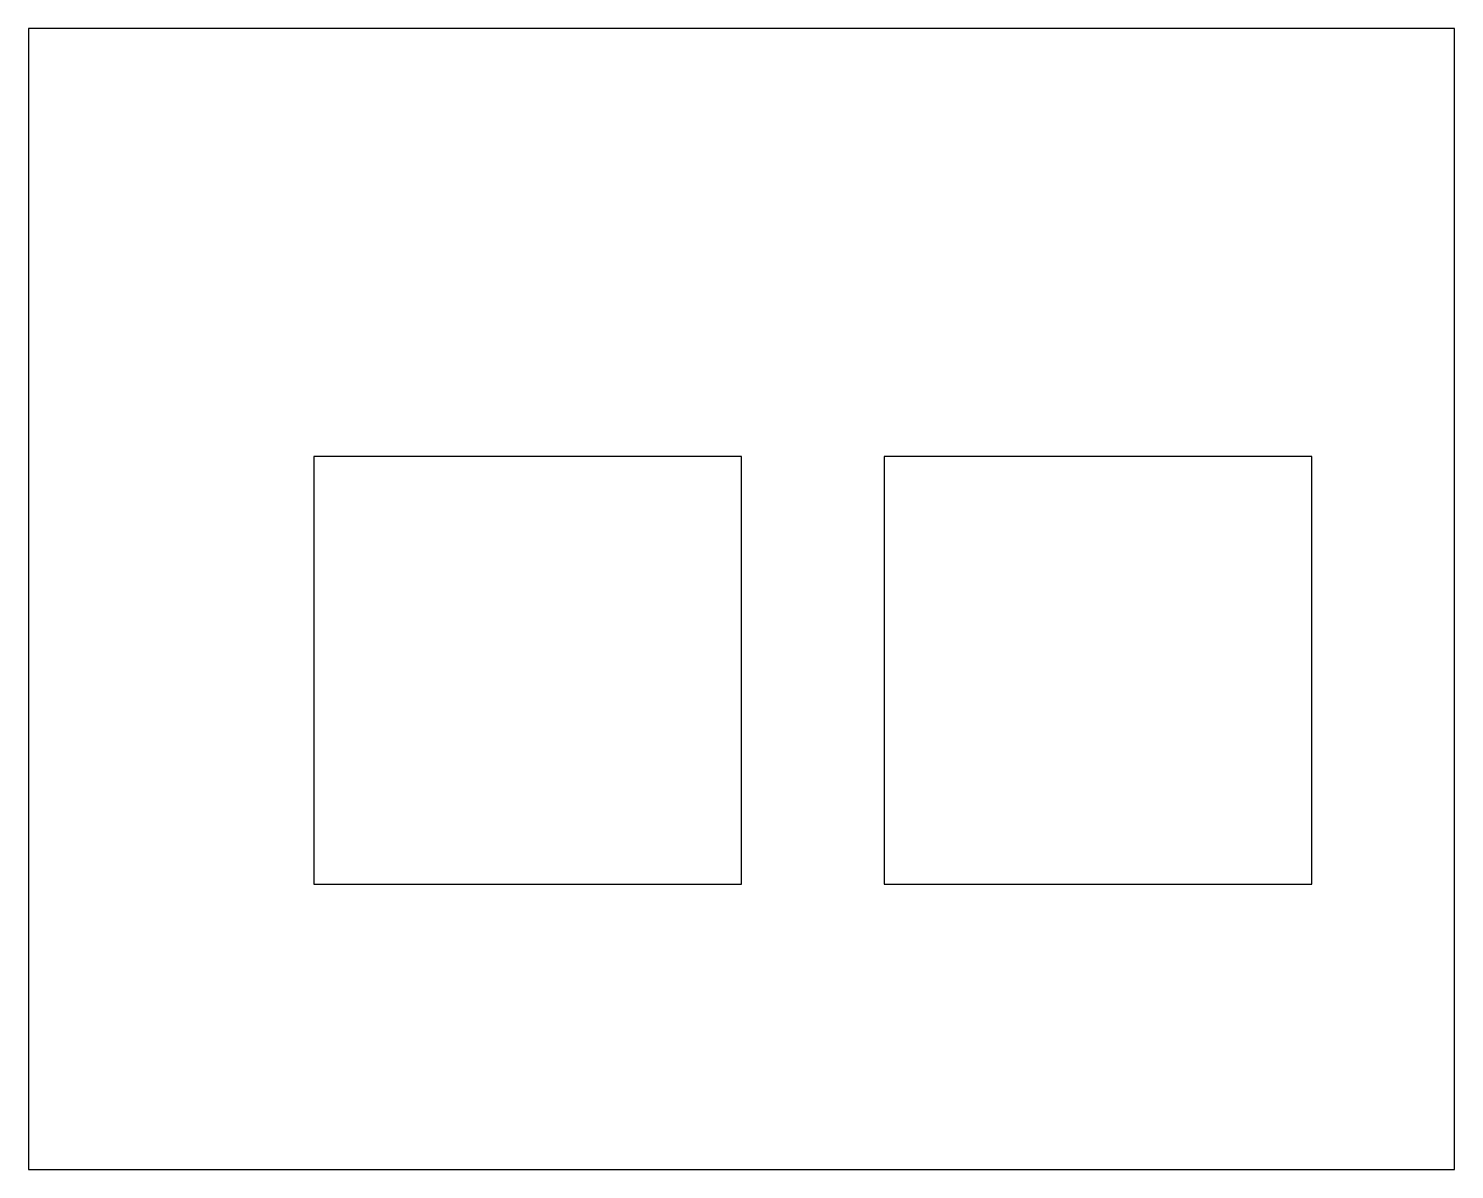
# Model space of a CAD drawing. Header units: millimetres. Extents: x 0 to 1000, y 1200 to 2000.
import ezdxf

# ---------------------------------------------------------------- set-up
doc = ezdxf.new("R2010")
doc.units = ezdxf.units.MM
doc.layers.add('L2', color=7, linetype='Continuous')

msp = doc.modelspace()

# ---------------------------------------------------------------- linework, layer by layer
at = {"layer": 'L2'}
for points in [[(0, 1200), (1000, 1200), (1000, 2000), (0, 2000), (0, 1200)], [(200, 1400), (500, 1400), (500, 1700), (200, 1700), (200, 1400)], [(600, 1400), (900, 1400), (900, 1700), (600, 1700), (600, 1400)]]:
    msp.add_lwpolyline(points, close=True, dxfattribs=at)

doc.saveas('drawing.dxf')
